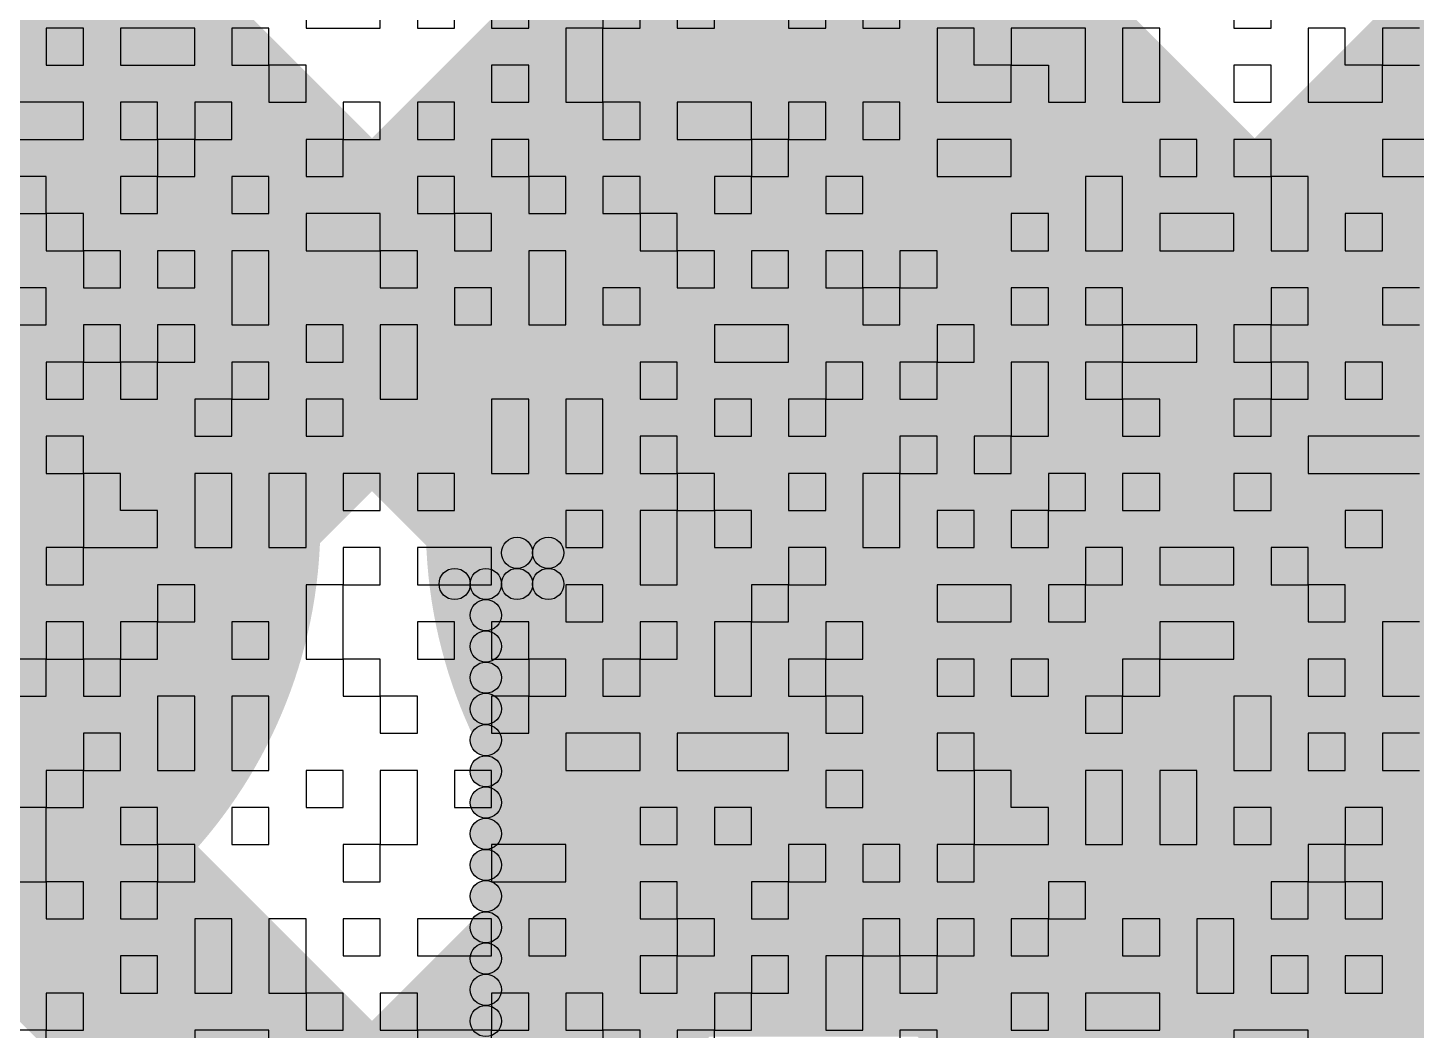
# Model space of a CAD drawing. Header units: millimetres. Extents: x 3.07 to 5.81, y 1.29 to 3.84.
# Drawn here: x 4.30232 to 4.34681, y 1.6317 to 1.66382 of the extents above; entities that cross this region are included whole.
import ezdxf

# ---------------------------------------------------------------- set-up
doc = ezdxf.new("R2010")
doc.units = ezdxf.units.MM
doc.header["$MEASUREMENT"] = 0
for name, color, linetype in [('BottomLayer', 5, 'Continuous'), ('BottomOverlay', 54, 'Continuous'), ('BottomSolder', 6, 'Continuous'), ('TopLayer', 1, 'Continuous'), ('TopOverlay', 2, 'Continuous'), ('TopSolder', 216, 'Continuous'), ('ViaHoleLayer', 16, 'Continuous')]:
    doc.layers.add(name, color=color, linetype=linetype)

msp = doc.modelspace()

# ---------------------------------------------------------------- hatches: boundary and pattern name
at = {"layer": 'BottomLayer'}
for points in [[(4.216119, 1.495172), (4.210463, 1.500828), (4.462172, 1.752537), (4.467828, 1.746881)], [(4.159551, 1.495172), (4.153894, 1.500828), (4.386894, 1.733828), (4.392551, 1.728172)], [(4.187835, 1.495172), (4.182178, 1.500828), (4.415178, 1.733828), (4.420835, 1.728172)], [(4.20587, 1.728172), (4.211527, 1.733828), (4.444527, 1.500828), (4.43887, 1.495172)], [(4.234154, 1.728172), (4.239811, 1.733828), (4.467828, 1.505811), (4.462172, 1.500154)], [(4.262439, 1.728172), (4.268095, 1.733828), (4.467828, 1.534095), (4.462172, 1.528439)]]:
    msp.add_hatch(color=5, dxfattribs=at).paths.add_polyline_path(points)
h = msp.add_hatch(color=5, dxfattribs=at)
edge = h.paths.add_edge_path()
edge.add_arc((4.295889, 1.648), 0.011811, 0, 360)
h = msp.add_hatch(color=5, dxfattribs=at)
edge = h.paths.add_edge_path()
edge.add_arc((4.330889, 1.647889), 0.011811, 0, 360)
at = {"layer": 'BottomOverlay'}
h = msp.add_hatch(color=54, dxfattribs=at)
edge = h.paths.add_edge_path()
edge.add_arc((4.318, 1.647), 0.0005, 0, 360)
for points in [[(4.318, 1.6465), (4.318, 1.6475), (4.319, 1.6475), (4.319, 1.6465)], [(4.316, 1.6455), (4.316, 1.6465), (4.317, 1.6465), (4.317, 1.6455)], [(4.318, 1.6455), (4.318, 1.6465), (4.319, 1.6465), (4.319, 1.6455)], [(4.317, 1.6445), (4.317, 1.6455), (4.357, 1.6455), (4.357, 1.6445)], [(4.317, 1.6435), (4.317, 1.6445), (4.357, 1.6445), (4.357, 1.6435)], [(4.317, 1.6425), (4.317, 1.6435), (4.357, 1.6435), (4.357, 1.6425)], [(4.317, 1.6415), (4.317, 1.6425), (4.357, 1.6425), (4.357, 1.6415)], [(4.317, 1.6405), (4.317, 1.6415), (4.357, 1.6415), (4.357, 1.6405)], [(4.317, 1.6395), (4.317, 1.6405), (4.357, 1.6405), (4.357, 1.6395)], [(4.317, 1.6385), (4.317, 1.6395), (4.357, 1.6395), (4.357, 1.6385)], [(4.317, 1.6375), (4.317, 1.6385), (4.357, 1.6385), (4.357, 1.6375)], [(4.317, 1.6365), (4.317, 1.6375), (4.357, 1.6375), (4.357, 1.6365)], [(4.317, 1.6355), (4.317, 1.6365), (4.357, 1.6365), (4.357, 1.6355)], [(4.317, 1.6345), (4.317, 1.6355), (4.357, 1.6355), (4.357, 1.6345)], [(4.317, 1.6335), (4.317, 1.6345), (4.357, 1.6345), (4.357, 1.6335)], [(4.317, 1.6325), (4.317, 1.6335), (4.357, 1.6335), (4.357, 1.6325)], [(4.317, 1.6315), (4.317, 1.6325), (4.357, 1.6325), (4.357, 1.6315)]]:
    msp.add_hatch(color=54, dxfattribs=at).paths.add_polyline_path(points)
h = msp.add_hatch(color=54, dxfattribs=at)
edge = h.paths.add_edge_path()
edge.add_arc((4.319, 1.647), 0.0005, 0, 360)
h = msp.add_hatch(color=54, dxfattribs=at)
edge = h.paths.add_edge_path()
edge.add_arc((4.316, 1.646), 0.0005, 0, 360)
h = msp.add_hatch(color=54, dxfattribs=at)
edge = h.paths.add_edge_path()
edge.add_arc((4.317, 1.646), 0.0005, 0, 360)
h = msp.add_hatch(color=54, dxfattribs=at)
edge = h.paths.add_edge_path()
edge.add_arc((4.318, 1.646), 0.0005, 0, 360)
h = msp.add_hatch(color=54, dxfattribs=at)
edge = h.paths.add_edge_path()
edge.add_arc((4.319, 1.646), 0.0005, 0, 360)
h = msp.add_hatch(color=54, dxfattribs=at)
edge = h.paths.add_edge_path()
edge.add_arc((4.317, 1.645), 0.0005, 0, 360)
h = msp.add_hatch(color=54, dxfattribs=at)
edge = h.paths.add_edge_path()
edge.add_arc((4.317, 1.644), 0.0005, 0, 360)
h = msp.add_hatch(color=54, dxfattribs=at)
edge = h.paths.add_edge_path()
edge.add_arc((4.317, 1.643), 0.0005, 0, 360)
h = msp.add_hatch(color=54, dxfattribs=at)
edge = h.paths.add_edge_path()
edge.add_arc((4.317, 1.642), 0.0005, 0, 360)
h = msp.add_hatch(color=54, dxfattribs=at)
edge = h.paths.add_edge_path()
edge.add_arc((4.317, 1.641), 0.0005, 0, 360)
h = msp.add_hatch(color=54, dxfattribs=at)
edge = h.paths.add_edge_path()
edge.add_arc((4.317, 1.64), 0.0005, 0, 360)
h = msp.add_hatch(color=54, dxfattribs=at)
edge = h.paths.add_edge_path()
edge.add_arc((4.317, 1.639), 0.0005, 0, 360)
h = msp.add_hatch(color=54, dxfattribs=at)
edge = h.paths.add_edge_path()
edge.add_arc((4.317, 1.638), 0.0005, 0, 360)
h = msp.add_hatch(color=54, dxfattribs=at)
edge = h.paths.add_edge_path()
edge.add_arc((4.317, 1.637), 0.0005, 0, 360)
h = msp.add_hatch(color=54, dxfattribs=at)
edge = h.paths.add_edge_path()
edge.add_arc((4.317, 1.636), 0.0005, 0, 360)
h = msp.add_hatch(color=54, dxfattribs=at)
edge = h.paths.add_edge_path()
edge.add_arc((4.317, 1.635), 0.0005, 0, 360)
h = msp.add_hatch(color=54, dxfattribs=at)
edge = h.paths.add_edge_path()
edge.add_arc((4.317, 1.634), 0.0005, 0, 360)
h = msp.add_hatch(color=54, dxfattribs=at)
edge = h.paths.add_edge_path()
edge.add_arc((4.317, 1.633), 0.0005, 0, 360)
h = msp.add_hatch(color=54, dxfattribs=at)
edge = h.paths.add_edge_path()
edge.add_arc((4.317, 1.632), 0.0005, 0, 360)
at = {"layer": 'BottomSolder'}
h = msp.add_hatch(color=6, dxfattribs=at)
edge = h.paths.add_edge_path()
edge.add_arc((4.295889, 1.648), 0.015811, 0, 360)
h = msp.add_hatch(color=6, dxfattribs=at)
edge = h.paths.add_edge_path()
edge.add_arc((4.330889, 1.647889), 0.015811, 0, 360)
at = {"layer": 'TopLayer'}
for points in [[(4.241828, 1.549165), (4.236172, 1.554822), (4.487178, 1.805828), (4.492835, 1.800172)], [(4.241828, 1.577449), (4.236172, 1.583106), (4.458894, 1.805828), (4.464551, 1.800172)], [(4.241828, 1.520881), (4.236172, 1.526537), (4.515463, 1.805828), (4.521119, 1.800172)], [(4.236172, 1.754439), (4.241828, 1.760095), (4.626095, 1.375828), (4.620439, 1.370172)], [(4.236172, 1.726154), (4.241828, 1.731811), (4.597811, 1.375828), (4.592154, 1.370172)], [(4.236172, 1.69787), (4.241828, 1.703527), (4.569527, 1.375828), (4.56387, 1.370172)]]:
    msp.add_hatch(color=1, dxfattribs=at).paths.add_polyline_path(points)
h = msp.add_hatch(color=1, dxfattribs=at)
edge = h.paths.add_edge_path()
edge.add_arc((4.295889, 1.648), 0.011811, 0, 360)
h = msp.add_hatch(color=1, dxfattribs=at)
edge = h.paths.add_edge_path()
edge.add_arc((4.330889, 1.647889), 0.011811, 0, 360)
at = {"layer": 'TopSolder'}
h = msp.add_hatch(color=216, dxfattribs=at)
edge = h.paths.add_edge_path()
edge.add_arc((4.295889, 1.648), 0.015811, 0, 360)
h = msp.add_hatch(color=216, dxfattribs=at)
edge = h.paths.add_edge_path()
edge.add_arc((4.330889, 1.647889), 0.015811, 0, 360)
at = {"layer": 'ViaHoleLayer'}
h = msp.add_hatch(color=16, dxfattribs=at)
edge = h.paths.add_edge_path()
edge.add_arc((4.295889, 1.648), 0.007874, 0, 360)
h = msp.add_hatch(color=16, dxfattribs=at)
edge = h.paths.add_edge_path()
edge.add_arc((4.330889, 1.647889), 0.007874, 0, 360)

# ---------------------------------------------------------------- linework, layer by layer
at = {"layer": 'BottomOverlay'}
for centre in [(4.318, 1.647), (4.319, 1.647), (4.316, 1.646), (4.317, 1.646), (4.318, 1.646), (4.319, 1.646), (4.317, 1.645), (4.317, 1.644), (4.317, 1.643), (4.317, 1.642), (4.317, 1.641), (4.317, 1.64), (4.317, 1.639), (4.317, 1.638), (4.317, 1.637), (4.317, 1.636), (4.317, 1.635), (4.317, 1.634), (4.317, 1.633), (4.317, 1.632)]:
    msp.add_circle(centre, 0.0005, dxfattribs=at)
at = {"layer": 'TopOverlay'}
for p, q in [((4.311239, 1.665004), (4.311239, 1.663814)), ((4.313618, 1.663814), (4.313618, 1.665004)), ((4.314807, 1.665004), (4.314807, 1.663814)), ((4.315996, 1.663814), (4.315996, 1.665004)), ((4.317186, 1.665004), (4.317186, 1.663814)), ((4.318375, 1.663814), (4.318375, 1.665004)), ((4.320753, 1.665004), (4.320753, 1.663814)), ((4.321943, 1.663814), (4.321943, 1.665004)), ((4.323132, 1.665004), (4.323132, 1.663814)), ((4.324321, 1.663814), (4.324321, 1.665004)), ((4.3267, 1.665004), (4.3267, 1.663814)), ((4.327889, 1.663814), (4.327889, 1.665004)), ((4.329078, 1.665004), (4.329078, 1.663814)), ((4.330267, 1.663814), (4.330267, 1.665004)), ((4.340971, 1.665004), (4.340971, 1.663814)), ((4.34216, 1.663814), (4.34216, 1.665004)), ((4.304104, 1.663814), (4.302914, 1.663814)), ((4.302914, 1.663814), (4.302914, 1.662625)), ((4.304104, 1.662625), (4.304104, 1.663814)), ((4.307671, 1.663814), (4.305293, 1.663814)), ((4.305293, 1.663814), (4.305293, 1.662625)), ((4.307671, 1.662625), (4.307671, 1.663814)), ((4.31005, 1.663814), (4.308861, 1.663814)), ((4.308861, 1.663814), (4.308861, 1.662625)), ((4.31005, 1.662625), (4.31005, 1.663814)), ((4.311239, 1.663814), (4.313618, 1.663814)), ((4.314807, 1.663814), (4.315996, 1.663814)), ((4.317186, 1.663814), (4.318375, 1.663814)), ((4.320753, 1.663814), (4.319564, 1.663814)), ((4.319564, 1.663814), (4.319564, 1.662625)), ((4.320753, 1.663814), (4.321943, 1.663814)), ((4.320753, 1.662625), (4.320753, 1.663814)), ((4.323132, 1.663814), (4.324321, 1.663814)), ((4.3267, 1.663814), (4.327889, 1.663814)), ((4.329078, 1.663814), (4.330267, 1.663814)), ((4.332646, 1.663814), (4.331457, 1.663814)), ((4.331457, 1.663814), (4.331457, 1.662625)), ((4.332646, 1.662625), (4.332646, 1.663814)), ((4.336214, 1.663814), (4.333835, 1.663814)), ((4.333835, 1.663814), (4.333835, 1.662625)), ((4.336214, 1.662625), (4.336214, 1.663814)), ((4.338592, 1.663814), (4.337403, 1.663814)), ((4.337403, 1.663814), (4.337403, 1.662625)), ((4.338592, 1.662625), (4.338592, 1.663814)), ((4.340971, 1.663814), (4.34216, 1.663814)), ((4.344538, 1.663814), (4.343349, 1.663814)), ((4.343349, 1.663814), (4.343349, 1.662625)), ((4.344538, 1.662625), (4.344538, 1.663814)), ((4.346917, 1.663814), (4.345728, 1.663814)), ((4.345728, 1.663814), (4.345728, 1.662625)), ((4.302914, 1.662625), (4.304104, 1.662625)), ((4.305293, 1.662625), (4.307671, 1.662625)), ((4.308861, 1.662625), (4.31005, 1.662625)), ((4.31005, 1.662625), (4.31005, 1.661436)), ((4.311239, 1.662625), (4.31005, 1.662625)), ((4.311239, 1.661436), (4.311239, 1.662625)), ((4.318375, 1.662625), (4.317186, 1.662625)), ((4.317186, 1.662625), (4.317186, 1.661436)), ((4.318375, 1.661436), (4.318375, 1.662625)), ((4.319564, 1.662625), (4.319564, 1.661436)), ((4.320753, 1.661436), (4.320753, 1.662625)), ((4.331457, 1.662625), (4.331457, 1.661436)), ((4.333835, 1.662625), (4.332646, 1.662625)), ((4.333835, 1.662625), (4.335024, 1.662625)), ((4.333835, 1.661436), (4.333835, 1.662625)), ((4.335024, 1.662625), (4.335024, 1.661436)), ((4.336214, 1.661436), (4.336214, 1.662625)), ((4.337403, 1.662625), (4.337403, 1.661436)), ((4.338592, 1.661436), (4.338592, 1.662625)), ((4.34216, 1.662625), (4.340971, 1.662625)), ((4.340971, 1.662625), (4.340971, 1.661436)), ((4.34216, 1.661436), (4.34216, 1.662625)), ((4.343349, 1.662625), (4.343349, 1.661436)), ((4.345728, 1.662625), (4.344538, 1.662625)), ((4.345728, 1.662625), (4.346917, 1.662625)), ((4.345728, 1.661436), (4.345728, 1.662625)), ((4.304104, 1.661436), (4.301725, 1.661436)), ((4.304104, 1.660247), (4.304104, 1.661436)), ((4.306482, 1.661436), (4.305293, 1.661436)), ((4.305293, 1.661436), (4.305293, 1.660247)), ((4.306482, 1.660247), (4.306482, 1.661436)), ((4.308861, 1.661436), (4.307671, 1.661436)), ((4.307671, 1.661436), (4.307671, 1.660247)), ((4.308861, 1.660247), (4.308861, 1.661436)), ((4.31005, 1.661436), (4.311239, 1.661436)), ((4.313618, 1.661436), (4.312429, 1.661436)), ((4.312429, 1.661436), (4.312429, 1.660247)), ((4.313618, 1.660247), (4.313618, 1.661436)), ((4.315996, 1.661436), (4.314807, 1.661436)), ((4.314807, 1.661436), (4.314807, 1.660247)), ((4.315996, 1.660247), (4.315996, 1.661436)), ((4.317186, 1.661436), (4.318375, 1.661436)), ((4.319564, 1.661436), (4.320753, 1.661436)), ((4.320753, 1.661436), (4.320753, 1.660247)), ((4.321943, 1.661436), (4.320753, 1.661436)), ((4.321943, 1.660247), (4.321943, 1.661436)), ((4.32551, 1.661436), (4.323132, 1.661436)), ((4.323132, 1.661436), (4.323132, 1.660247)), ((4.32551, 1.660247), (4.32551, 1.661436)), ((4.327889, 1.661436), (4.3267, 1.661436)), ((4.3267, 1.661436), (4.3267, 1.660247)), ((4.327889, 1.660247), (4.327889, 1.661436)), ((4.330267, 1.661436), (4.329078, 1.661436)), ((4.329078, 1.661436), (4.329078, 1.660247)), ((4.330267, 1.660247), (4.330267, 1.661436)), ((4.331457, 1.661436), (4.333835, 1.661436)), ((4.335024, 1.661436), (4.336214, 1.661436)), ((4.337403, 1.661436), (4.338592, 1.661436)), ((4.340971, 1.661436), (4.34216, 1.661436)), ((4.343349, 1.661436), (4.345728, 1.661436)), ((4.301725, 1.660247), (4.304104, 1.660247)), ((4.305293, 1.660247), (4.306482, 1.660247)), ((4.306482, 1.660247), (4.306482, 1.659057)), ((4.307671, 1.660247), (4.306482, 1.660247)), ((4.307671, 1.660247), (4.308861, 1.660247)), ((4.307671, 1.659057), (4.307671, 1.660247)), ((4.312429, 1.660247), (4.311239, 1.660247)), ((4.311239, 1.660247), (4.311239, 1.659057)), ((4.312429, 1.660247), (4.313618, 1.660247)), ((4.312429, 1.659057), (4.312429, 1.660247)), ((4.314807, 1.660247), (4.315996, 1.660247)), ((4.318375, 1.660247), (4.317186, 1.660247)), ((4.317186, 1.660247), (4.317186, 1.659057)), ((4.318375, 1.659057), (4.318375, 1.660247)), ((4.320753, 1.660247), (4.321943, 1.660247)), ((4.323132, 1.660247), (4.32551, 1.660247)), ((4.32551, 1.660247), (4.32551, 1.659057)), ((4.3267, 1.660247), (4.32551, 1.660247)), ((4.3267, 1.660247), (4.327889, 1.660247)), ((4.3267, 1.659057), (4.3267, 1.660247)), ((4.329078, 1.660247), (4.330267, 1.660247)), ((4.333835, 1.660247), (4.331457, 1.660247)), ((4.331457, 1.660247), (4.331457, 1.659057)), ((4.333835, 1.659057), (4.333835, 1.660247)), ((4.339781, 1.660247), (4.338592, 1.660247)), ((4.338592, 1.660247), (4.338592, 1.659057)), ((4.339781, 1.659057), (4.339781, 1.660247)), ((4.34216, 1.660247), (4.340971, 1.660247)), ((4.340971, 1.660247), (4.340971, 1.659057)), ((4.34216, 1.659057), (4.34216, 1.660247)), ((4.348106, 1.660247), (4.345728, 1.660247)), ((4.345728, 1.660247), (4.345728, 1.659057)), ((4.302914, 1.659057), (4.301725, 1.659057)), ((4.302914, 1.657868), (4.302914, 1.659057)), ((4.306482, 1.659057), (4.305293, 1.659057)), ((4.305293, 1.659057), (4.305293, 1.657868)), ((4.306482, 1.659057), (4.307671, 1.659057)), ((4.306482, 1.657868), (4.306482, 1.659057)), ((4.31005, 1.659057), (4.308861, 1.659057)), ((4.308861, 1.659057), (4.308861, 1.657868)), ((4.31005, 1.657868), (4.31005, 1.659057)), ((4.311239, 1.659057), (4.312429, 1.659057)), ((4.315996, 1.659057), (4.314807, 1.659057)), ((4.314807, 1.659057), (4.314807, 1.657868)), ((4.315996, 1.657868), (4.315996, 1.659057)), ((4.317186, 1.659057), (4.318375, 1.659057)), ((4.318375, 1.659057), (4.318375, 1.657868)), ((4.319564, 1.659057), (4.318375, 1.659057)), ((4.319564, 1.657868), (4.319564, 1.659057)), ((4.321943, 1.659057), (4.320753, 1.659057)), ((4.320753, 1.659057), (4.320753, 1.657868)), ((4.321943, 1.657868), (4.321943, 1.659057)), ((4.32551, 1.659057), (4.324321, 1.659057)), ((4.324321, 1.659057), (4.324321, 1.657868)), ((4.32551, 1.659057), (4.3267, 1.659057)), ((4.32551, 1.657868), (4.32551, 1.659057)), ((4.329078, 1.659057), (4.327889, 1.659057)), ((4.327889, 1.659057), (4.327889, 1.657868)), ((4.329078, 1.657868), (4.329078, 1.659057)), ((4.331457, 1.659057), (4.333835, 1.659057)), ((4.337403, 1.659057), (4.336214, 1.659057)), ((4.336214, 1.659057), (4.336214, 1.657868)), ((4.337403, 1.657868), (4.337403, 1.659057)), ((4.338592, 1.659057), (4.339781, 1.659057)), ((4.340971, 1.659057), (4.34216, 1.659057)), ((4.34216, 1.659057), (4.34216, 1.657868)), ((4.343349, 1.659057), (4.34216, 1.659057)), ((4.343349, 1.657868), (4.343349, 1.659057)), ((4.345728, 1.659057), (4.348106, 1.659057)), ((4.301725, 1.657868), (4.302914, 1.657868)), ((4.302914, 1.657868), (4.302914, 1.656679)), ((4.304104, 1.657868), (4.302914, 1.657868)), ((4.304104, 1.656679), (4.304104, 1.657868)), ((4.305293, 1.657868), (4.306482, 1.657868)), ((4.308861, 1.657868), (4.31005, 1.657868)), ((4.313618, 1.657868), (4.311239, 1.657868)), ((4.311239, 1.657868), (4.311239, 1.656679)), ((4.313618, 1.656679), (4.313618, 1.657868)), ((4.314807, 1.657868), (4.315996, 1.657868)), ((4.315996, 1.657868), (4.315996, 1.656679)), ((4.317186, 1.657868), (4.315996, 1.657868)), ((4.317186, 1.656679), (4.317186, 1.657868)), ((4.318375, 1.657868), (4.319564, 1.657868)), ((4.320753, 1.657868), (4.321943, 1.657868)), ((4.321943, 1.657868), (4.321943, 1.656679)), ((4.323132, 1.657868), (4.321943, 1.657868)), ((4.323132, 1.656679), (4.323132, 1.657868)), ((4.324321, 1.657868), (4.32551, 1.657868)), ((4.327889, 1.657868), (4.329078, 1.657868)), ((4.335024, 1.657868), (4.333835, 1.657868)), ((4.333835, 1.657868), (4.333835, 1.656679)), ((4.335024, 1.656679), (4.335024, 1.657868)), ((4.336214, 1.657868), (4.336214, 1.656679)), ((4.337403, 1.656679), (4.337403, 1.657868)), ((4.340971, 1.657868), (4.338592, 1.657868)), ((4.338592, 1.657868), (4.338592, 1.656679)), ((4.340971, 1.656679), (4.340971, 1.657868)), ((4.34216, 1.657868), (4.34216, 1.656679)), ((4.343349, 1.656679), (4.343349, 1.657868)), ((4.345728, 1.657868), (4.344538, 1.657868)), ((4.344538, 1.657868), (4.344538, 1.656679)), ((4.345728, 1.656679), (4.345728, 1.657868)), ((4.302914, 1.656679), (4.304104, 1.656679)), ((4.304104, 1.656679), (4.304104, 1.65549)), ((4.305293, 1.656679), (4.304104, 1.656679)), ((4.305293, 1.65549), (4.305293, 1.656679)), ((4.307671, 1.656679), (4.306482, 1.656679)), ((4.306482, 1.656679), (4.306482, 1.65549)), ((4.307671, 1.65549), (4.307671, 1.656679)), ((4.31005, 1.656679), (4.308861, 1.656679)), ((4.308861, 1.656679), (4.308861, 1.65549)), ((4.31005, 1.65549), (4.31005, 1.656679)), ((4.311239, 1.656679), (4.313618, 1.656679)), ((4.313618, 1.656679), (4.313618, 1.65549)), ((4.314807, 1.656679), (4.313618, 1.656679)), ((4.314807, 1.65549), (4.314807, 1.656679)), ((4.315996, 1.656679), (4.317186, 1.656679)), ((4.319564, 1.656679), (4.318375, 1.656679)), ((4.318375, 1.656679), (4.318375, 1.65549)), ((4.319564, 1.65549), (4.319564, 1.656679)), ((4.321943, 1.656679), (4.323132, 1.656679)), ((4.323132, 1.656679), (4.323132, 1.65549)), ((4.324321, 1.656679), (4.323132, 1.656679)), ((4.324321, 1.65549), (4.324321, 1.656679)), ((4.3267, 1.656679), (4.32551, 1.656679)), ((4.32551, 1.656679), (4.32551, 1.65549)), ((4.3267, 1.65549), (4.3267, 1.656679)), ((4.329078, 1.656679), (4.327889, 1.656679)), ((4.327889, 1.656679), (4.327889, 1.65549)), ((4.329078, 1.65549), (4.329078, 1.656679)), ((4.331457, 1.656679), (4.330267, 1.656679)), ((4.330267, 1.656679), (4.330267, 1.65549)), ((4.331457, 1.65549), (4.331457, 1.656679)), ((4.333835, 1.656679), (4.335024, 1.656679)), ((4.336214, 1.656679), (4.337403, 1.656679)), ((4.338592, 1.656679), (4.340971, 1.656679)), ((4.34216, 1.656679), (4.343349, 1.656679)), ((4.344538, 1.656679), (4.345728, 1.656679)), ((4.302914, 1.65549), (4.301725, 1.65549)), ((4.302914, 1.6543), (4.302914, 1.65549)), ((4.304104, 1.65549), (4.305293, 1.65549)), ((4.306482, 1.65549), (4.307671, 1.65549)), ((4.308861, 1.65549), (4.308861, 1.6543)), ((4.31005, 1.6543), (4.31005, 1.65549)), ((4.313618, 1.65549), (4.314807, 1.65549)), ((4.317186, 1.65549), (4.315996, 1.65549)), ((4.315996, 1.65549), (4.315996, 1.6543)), ((4.317186, 1.6543), (4.317186, 1.65549)), ((4.318375, 1.65549), (4.318375, 1.6543)), ((4.319564, 1.6543), (4.319564, 1.65549)), ((4.321943, 1.65549), (4.320753, 1.65549)), ((4.320753, 1.65549), (4.320753, 1.6543)), ((4.321943, 1.6543), (4.321943, 1.65549)), ((4.323132, 1.65549), (4.324321, 1.65549)), ((4.32551, 1.65549), (4.3267, 1.65549)), ((4.327889, 1.65549), (4.329078, 1.65549)), ((4.329078, 1.65549), (4.329078, 1.6543)), ((4.330267, 1.65549), (4.329078, 1.65549)), ((4.330267, 1.65549), (4.331457, 1.65549)), ((4.330267, 1.6543), (4.330267, 1.65549)), ((4.335024, 1.65549), (4.333835, 1.65549)), ((4.333835, 1.65549), (4.333835, 1.6543)), ((4.335024, 1.6543), (4.335024, 1.65549)), ((4.337403, 1.65549), (4.336214, 1.65549)), ((4.336214, 1.65549), (4.336214, 1.6543)), ((4.337403, 1.6543), (4.337403, 1.65549)), ((4.343349, 1.65549), (4.34216, 1.65549)), ((4.34216, 1.65549), (4.34216, 1.6543)), ((4.343349, 1.6543), (4.343349, 1.65549)), ((4.346917, 1.65549), (4.345728, 1.65549)), ((4.345728, 1.65549), (4.345728, 1.6543)), ((4.301725, 1.6543), (4.302914, 1.6543)), ((4.305293, 1.6543), (4.304104, 1.6543)), ((4.304104, 1.6543), (4.304104, 1.653111)), ((4.305293, 1.653111), (4.305293, 1.6543)), ((4.307671, 1.6543), (4.306482, 1.6543)), ((4.306482, 1.6543), (4.306482, 1.653111)), ((4.307671, 1.653111), (4.307671, 1.6543)), ((4.308861, 1.6543), (4.31005, 1.6543)), ((4.312429, 1.6543), (4.311239, 1.6543)), ((4.311239, 1.6543), (4.311239, 1.653111)), ((4.312429, 1.653111), (4.312429, 1.6543)), ((4.314807, 1.6543), (4.313618, 1.6543)), ((4.313618, 1.6543), (4.313618, 1.653111)), ((4.314807, 1.653111), (4.314807, 1.6543)), ((4.315996, 1.6543), (4.317186, 1.6543)), ((4.318375, 1.6543), (4.319564, 1.6543)), ((4.320753, 1.6543), (4.321943, 1.6543)), ((4.3267, 1.6543), (4.324321, 1.6543)), ((4.324321, 1.6543), (4.324321, 1.653111)), ((4.3267, 1.653111), (4.3267, 1.6543)), ((4.329078, 1.6543), (4.330267, 1.6543)), ((4.332646, 1.6543), (4.331457, 1.6543)), ((4.331457, 1.6543), (4.331457, 1.653111)), ((4.332646, 1.653111), (4.332646, 1.6543)), ((4.333835, 1.6543), (4.335024, 1.6543)), ((4.336214, 1.6543), (4.337403, 1.6543)), ((4.337403, 1.6543), (4.337403, 1.653111)), ((4.339781, 1.6543), (4.337403, 1.6543)), ((4.339781, 1.653111), (4.339781, 1.6543)), ((4.34216, 1.6543), (4.340971, 1.6543)), ((4.340971, 1.6543), (4.340971, 1.653111)), ((4.34216, 1.6543), (4.343349, 1.6543)), ((4.34216, 1.653111), (4.34216, 1.6543)), ((4.345728, 1.6543), (4.346917, 1.6543)), ((4.304104, 1.653111), (4.302914, 1.653111)), ((4.302914, 1.653111), (4.302914, 1.651922)), ((4.304104, 1.653111), (4.305293, 1.653111)), ((4.304104, 1.651922), (4.304104, 1.653111)), ((4.305293, 1.653111), (4.305293, 1.651922)), ((4.306482, 1.653111), (4.305293, 1.653111)), ((4.306482, 1.653111), (4.307671, 1.653111)), ((4.306482, 1.651922), (4.306482, 1.653111)), ((4.31005, 1.653111), (4.308861, 1.653111)), ((4.308861, 1.653111), (4.308861, 1.651922)), ((4.31005, 1.651922), (4.31005, 1.653111)), ((4.311239, 1.653111), (4.312429, 1.653111)), ((4.313618, 1.653111), (4.313618, 1.651922)), ((4.314807, 1.651922), (4.314807, 1.653111)), ((4.323132, 1.653111), (4.321943, 1.653111)), ((4.321943, 1.653111), (4.321943, 1.651922)), ((4.323132, 1.651922), (4.323132, 1.653111)), ((4.324321, 1.653111), (4.3267, 1.653111)), ((4.329078, 1.653111), (4.327889, 1.653111)), ((4.327889, 1.653111), (4.327889, 1.651922)), ((4.329078, 1.651922), (4.329078, 1.653111)), ((4.331457, 1.653111), (4.330267, 1.653111)), ((4.330267, 1.653111), (4.330267, 1.651922)), ((4.331457, 1.653111), (4.332646, 1.653111)), ((4.331457, 1.651922), (4.331457, 1.653111)), ((4.335024, 1.653111), (4.333835, 1.653111)), ((4.333835, 1.653111), (4.333835, 1.651922)), ((4.335024, 1.651922), (4.335024, 1.653111)), ((4.337403, 1.653111), (4.336214, 1.653111)), ((4.336214, 1.653111), (4.336214, 1.651922)), ((4.337403, 1.653111), (4.339781, 1.653111)), ((4.337403, 1.651922), (4.337403, 1.653111)), ((4.340971, 1.653111), (4.34216, 1.653111)), ((4.34216, 1.653111), (4.34216, 1.651922)), ((4.343349, 1.653111), (4.34216, 1.653111)), ((4.343349, 1.651922), (4.343349, 1.653111)), ((4.345728, 1.653111), (4.344538, 1.653111)), ((4.344538, 1.653111), (4.344538, 1.651922)), ((4.345728, 1.651922), (4.345728, 1.653111)), ((4.302914, 1.651922), (4.304104, 1.651922)), ((4.305293, 1.651922), (4.306482, 1.651922)), ((4.308861, 1.651922), (4.307671, 1.651922)), ((4.307671, 1.651922), (4.307671, 1.650733)), ((4.308861, 1.651922), (4.31005, 1.651922)), ((4.308861, 1.650733), (4.308861, 1.651922)), ((4.312429, 1.651922), (4.311239, 1.651922)), ((4.311239, 1.651922), (4.311239, 1.650733)), ((4.312429, 1.650733), (4.312429, 1.651922)), ((4.313618, 1.651922), (4.314807, 1.651922)), ((4.318375, 1.651922), (4.317186, 1.651922)), ((4.317186, 1.651922), (4.317186, 1.650733)), ((4.318375, 1.650733), (4.318375, 1.651922)), ((4.320753, 1.651922), (4.319564, 1.651922)), ((4.319564, 1.651922), (4.319564, 1.650733)), ((4.320753, 1.650733), (4.320753, 1.651922)), ((4.321943, 1.651922), (4.323132, 1.651922)), ((4.32551, 1.651922), (4.324321, 1.651922)), ((4.324321, 1.651922), (4.324321, 1.650733)), ((4.32551, 1.650733), (4.32551, 1.651922)), ((4.327889, 1.651922), (4.3267, 1.651922)), ((4.3267, 1.651922), (4.3267, 1.650733)), ((4.327889, 1.651922), (4.329078, 1.651922)), ((4.327889, 1.650733), (4.327889, 1.651922)), ((4.330267, 1.651922), (4.331457, 1.651922)), ((4.333835, 1.651922), (4.333835, 1.650733)), ((4.335024, 1.650733), (4.335024, 1.651922)), ((4.336214, 1.651922), (4.337403, 1.651922)), ((4.337403, 1.651922), (4.337403, 1.650733)), ((4.338592, 1.651922), (4.337403, 1.651922)), ((4.338592, 1.650733), (4.338592, 1.651922)), ((4.34216, 1.651922), (4.340971, 1.651922)), ((4.340971, 1.651922), (4.340971, 1.650733)), ((4.34216, 1.651922), (4.343349, 1.651922)), ((4.34216, 1.650733), (4.34216, 1.651922)), ((4.344538, 1.651922), (4.345728, 1.651922)), ((4.304104, 1.650733), (4.302914, 1.650733)), ((4.302914, 1.650733), (4.302914, 1.649543)), ((4.304104, 1.649543), (4.304104, 1.650733)), ((4.307671, 1.650733), (4.308861, 1.650733)), ((4.311239, 1.650733), (4.312429, 1.650733)), ((4.317186, 1.650733), (4.317186, 1.649543)), ((4.318375, 1.649543), (4.318375, 1.650733)), ((4.319564, 1.650733), (4.319564, 1.649543)), ((4.320753, 1.649543), (4.320753, 1.650733)), ((4.323132, 1.650733), (4.321943, 1.650733)), ((4.321943, 1.650733), (4.321943, 1.649543)), ((4.323132, 1.649543), (4.323132, 1.650733)), ((4.324321, 1.650733), (4.32551, 1.650733)), ((4.3267, 1.650733), (4.327889, 1.650733)), ((4.331457, 1.650733), (4.330267, 1.650733)), ((4.330267, 1.650733), (4.330267, 1.649543)), ((4.331457, 1.649543), (4.331457, 1.650733)), ((4.333835, 1.650733), (4.332646, 1.650733)), ((4.332646, 1.650733), (4.332646, 1.649543)), ((4.333835, 1.650733), (4.335024, 1.650733)), ((4.333835, 1.649543), (4.333835, 1.650733)), ((4.337403, 1.650733), (4.338592, 1.650733)), ((4.340971, 1.650733), (4.34216, 1.650733)), ((4.346917, 1.650733), (4.343349, 1.650733)), ((4.343349, 1.650733), (4.343349, 1.649543)), ((4.302914, 1.649543), (4.304104, 1.649543)), ((4.304104, 1.649543), (4.304104, 1.648354)), ((4.305293, 1.649543), (4.304104, 1.649543)), ((4.305293, 1.648354), (4.305293, 1.649543)), ((4.308861, 1.649543), (4.307671, 1.649543)), ((4.307671, 1.649543), (4.307671, 1.648354)), ((4.308861, 1.648354), (4.308861, 1.649543)), ((4.311239, 1.649543), (4.31005, 1.649543)), ((4.31005, 1.649543), (4.31005, 1.648354)), ((4.311239, 1.648354), (4.311239, 1.649543)), ((4.313618, 1.649543), (4.312429, 1.649543)), ((4.312429, 1.649543), (4.312429, 1.648354)), ((4.313618, 1.648354), (4.313618, 1.649543)), ((4.315996, 1.649543), (4.314807, 1.649543)), ((4.314807, 1.649543), (4.314807, 1.648354)), ((4.315996, 1.648354), (4.315996, 1.649543)), ((4.317186, 1.649543), (4.318375, 1.649543)), ((4.319564, 1.649543), (4.320753, 1.649543)), ((4.321943, 1.649543), (4.323132, 1.649543)), ((4.323132, 1.649543), (4.323132, 1.648354)), ((4.324321, 1.649543), (4.323132, 1.649543)), ((4.324321, 1.648354), (4.324321, 1.649543)), ((4.327889, 1.649543), (4.3267, 1.649543)), ((4.3267, 1.649543), (4.3267, 1.648354)), ((4.327889, 1.648354), (4.327889, 1.649543)), ((4.330267, 1.649543), (4.329078, 1.649543)), ((4.329078, 1.649543), (4.329078, 1.648354)), ((4.330267, 1.649543), (4.331457, 1.649543)), ((4.330267, 1.648354), (4.330267, 1.649543)), ((4.332646, 1.649543), (4.333835, 1.649543)), ((4.336214, 1.649543), (4.335024, 1.649543)), ((4.335024, 1.649543), (4.335024, 1.648354)), ((4.336214, 1.648354), (4.336214, 1.649543)), ((4.338592, 1.649543), (4.337403, 1.649543)), ((4.337403, 1.649543), (4.337403, 1.648354)), ((4.338592, 1.648354), (4.338592, 1.649543)), ((4.34216, 1.649543), (4.340971, 1.649543)), ((4.340971, 1.649543), (4.340971, 1.648354)), ((4.34216, 1.648354), (4.34216, 1.649543)), ((4.343349, 1.649543), (4.346917, 1.649543)), ((4.304104, 1.648354), (4.304104, 1.647165)), ((4.306482, 1.648354), (4.305293, 1.648354)), ((4.306482, 1.647165), (4.306482, 1.648354)), ((4.307671, 1.648354), (4.307671, 1.647165)), ((4.308861, 1.647165), (4.308861, 1.648354)), ((4.31005, 1.648354), (4.31005, 1.647165)), ((4.311239, 1.647165), (4.311239, 1.648354)), ((4.312429, 1.648354), (4.313618, 1.648354)), ((4.314807, 1.648354), (4.315996, 1.648354)), ((4.320753, 1.648354), (4.319564, 1.648354)), ((4.319564, 1.648354), (4.319564, 1.647165)), ((4.320753, 1.647165), (4.320753, 1.648354)), ((4.323132, 1.648354), (4.321943, 1.648354)), ((4.321943, 1.648354), (4.321943, 1.647165)), ((4.323132, 1.648354), (4.324321, 1.648354)), ((4.323132, 1.647165), (4.323132, 1.648354)), ((4.324321, 1.648354), (4.324321, 1.647165)), ((4.32551, 1.648354), (4.324321, 1.648354)), ((4.32551, 1.647165), (4.32551, 1.648354)), ((4.3267, 1.648354), (4.327889, 1.648354)), ((4.329078, 1.648354), (4.329078, 1.647165)), ((4.330267, 1.647165), (4.330267, 1.648354)), ((4.332646, 1.648354), (4.331457, 1.648354)), ((4.331457, 1.648354), (4.331457, 1.647165)), ((4.332646, 1.647165), (4.332646, 1.648354)), ((4.335024, 1.648354), (4.333835, 1.648354)), ((4.333835, 1.648354), (4.333835, 1.647165)), ((4.335024, 1.648354), (4.336214, 1.648354)), ((4.335024, 1.647165), (4.335024, 1.648354)), ((4.337403, 1.648354), (4.338592, 1.648354)), ((4.340971, 1.648354), (4.34216, 1.648354)), ((4.345728, 1.648354), (4.344538, 1.648354)), ((4.344538, 1.648354), (4.344538, 1.647165)), ((4.345728, 1.647165), (4.345728, 1.648354)), ((4.304104, 1.647165), (4.302914, 1.647165)), ((4.302914, 1.647165), (4.302914, 1.645976)), ((4.304104, 1.647165), (4.306482, 1.647165)), ((4.304104, 1.645976), (4.304104, 1.647165)), ((4.307671, 1.647165), (4.308861, 1.647165)), ((4.31005, 1.647165), (4.311239, 1.647165)), ((4.313618, 1.647165), (4.312429, 1.647165)), ((4.312429, 1.647165), (4.312429, 1.645976)), ((4.313618, 1.645976), (4.313618, 1.647165)), ((4.317186, 1.647165), (4.314807, 1.647165)), ((4.314807, 1.647165), (4.314807, 1.645976)), ((4.317186, 1.645976), (4.317186, 1.647165)), ((4.319564, 1.647165), (4.320753, 1.647165)), ((4.321943, 1.647165), (4.321943, 1.645976)), ((4.323132, 1.645976), (4.323132, 1.647165)), ((4.324321, 1.647165), (4.32551, 1.647165)), ((4.327889, 1.647165), (4.3267, 1.647165)), ((4.3267, 1.647165), (4.3267, 1.645976)), ((4.327889, 1.645976), (4.327889, 1.647165)), ((4.329078, 1.647165), (4.330267, 1.647165)), ((4.331457, 1.647165), (4.332646, 1.647165)), ((4.333835, 1.647165), (4.335024, 1.647165)), ((4.337403, 1.647165), (4.336214, 1.647165)), ((4.336214, 1.647165), (4.336214, 1.645976)), ((4.337403, 1.645976), (4.337403, 1.647165)), ((4.340971, 1.647165), (4.338592, 1.647165)), ((4.338592, 1.647165), (4.338592, 1.645976)), ((4.340971, 1.645976), (4.340971, 1.647165)), ((4.343349, 1.647165), (4.34216, 1.647165)), ((4.34216, 1.647165), (4.34216, 1.645976)), ((4.343349, 1.645976), (4.343349, 1.647165)), ((4.344538, 1.647165), (4.345728, 1.647165)), ((4.302914, 1.645976), (4.304104, 1.645976)), ((4.307671, 1.645976), (4.306482, 1.645976)), ((4.306482, 1.645976), (4.306482, 1.644786)), ((4.307671, 1.644786), (4.307671, 1.645976)), ((4.312429, 1.645976), (4.311239, 1.645976)), ((4.311239, 1.645976), (4.311239, 1.644786)), ((4.312429, 1.645976), (4.313618, 1.645976)), ((4.312429, 1.644786), (4.312429, 1.645976)), ((4.314807, 1.645976), (4.317186, 1.645976)), ((4.320753, 1.645976), (4.319564, 1.645976)), ((4.319564, 1.645976), (4.319564, 1.644786)), ((4.320753, 1.644786), (4.320753, 1.645976)), ((4.321943, 1.645976), (4.323132, 1.645976)), ((4.3267, 1.645976), (4.32551, 1.645976)), ((4.32551, 1.645976), (4.32551, 1.644786)), ((4.3267, 1.645976), (4.327889, 1.645976)), ((4.3267, 1.644786), (4.3267, 1.645976)), ((4.333835, 1.645976), (4.331457, 1.645976)), ((4.331457, 1.645976), (4.331457, 1.644786)), ((4.333835, 1.644786), (4.333835, 1.645976)), ((4.336214, 1.645976), (4.335024, 1.645976)), ((4.335024, 1.645976), (4.335024, 1.644786)), ((4.336214, 1.645976), (4.337403, 1.645976)), ((4.336214, 1.644786), (4.336214, 1.645976)), ((4.338592, 1.645976), (4.340971, 1.645976)), ((4.34216, 1.645976), (4.343349, 1.645976)), ((4.343349, 1.645976), (4.343349, 1.644786)), ((4.344538, 1.645976), (4.343349, 1.645976)), ((4.344538, 1.644786), (4.344538, 1.645976)), ((4.304104, 1.644786), (4.302914, 1.644786)), ((4.302914, 1.644786), (4.302914, 1.643597)), ((4.304104, 1.643597), (4.304104, 1.644786)), ((4.306482, 1.644786), (4.305293, 1.644786)), ((4.305293, 1.644786), (4.305293, 1.643597)), ((4.306482, 1.644786), (4.307671, 1.644786)), ((4.306482, 1.643597), (4.306482, 1.644786)), ((4.31005, 1.644786), (4.308861, 1.644786)), ((4.308861, 1.644786), (4.308861, 1.643597)), ((4.31005, 1.643597), (4.31005, 1.644786)), ((4.311239, 1.644786), (4.311239, 1.643597)), ((4.312429, 1.643597), (4.312429, 1.644786)), ((4.315996, 1.644786), (4.314807, 1.644786)), ((4.314807, 1.644786), (4.314807, 1.643597)), ((4.315996, 1.643597), (4.315996, 1.644786)), ((4.318375, 1.644786), (4.317186, 1.644786)), ((4.317186, 1.644786), (4.317186, 1.643597)), ((4.318375, 1.643597), (4.318375, 1.644786)), ((4.319564, 1.644786), (4.320753, 1.644786)), ((4.323132, 1.644786), (4.321943, 1.644786)), ((4.321943, 1.644786), (4.321943, 1.643597)), ((4.323132, 1.643597), (4.323132, 1.644786)), ((4.32551, 1.644786), (4.324321, 1.644786)), ((4.324321, 1.644786), (4.324321, 1.643597)), ((4.32551, 1.644786), (4.3267, 1.644786)), ((4.32551, 1.643597), (4.32551, 1.644786)), ((4.329078, 1.644786), (4.327889, 1.644786)), ((4.327889, 1.644786), (4.327889, 1.643597)), ((4.329078, 1.643597), (4.329078, 1.644786)), ((4.331457, 1.644786), (4.333835, 1.644786)), ((4.335024, 1.644786), (4.336214, 1.644786)), ((4.340971, 1.644786), (4.338592, 1.644786)), ((4.338592, 1.644786), (4.338592, 1.643597)), ((4.340971, 1.643597), (4.340971, 1.644786)), ((4.343349, 1.644786), (4.344538, 1.644786)), ((4.346917, 1.644786), (4.345728, 1.644786)), ((4.345728, 1.644786), (4.345728, 1.643597)), ((4.302914, 1.643597), (4.301725, 1.643597)), ((4.302914, 1.643597), (4.304104, 1.643597)), ((4.302914, 1.642408), (4.302914, 1.643597)), ((4.304104, 1.643597), (4.304104, 1.642408)), ((4.305293, 1.643597), (4.304104, 1.643597)), ((4.305293, 1.643597), (4.306482, 1.643597)), ((4.305293, 1.642408), (4.305293, 1.643597)), ((4.308861, 1.643597), (4.31005, 1.643597)), ((4.311239, 1.643597), (4.312429, 1.643597)), ((4.312429, 1.643597), (4.312429, 1.642408)), ((4.313618, 1.643597), (4.312429, 1.643597)), ((4.313618, 1.642408), (4.313618, 1.643597)), ((4.314807, 1.643597), (4.315996, 1.643597)), ((4.317186, 1.643597), (4.318375, 1.643597)), ((4.318375, 1.643597), (4.318375, 1.642408)), ((4.319564, 1.643597), (4.318375, 1.643597)), ((4.319564, 1.642408), (4.319564, 1.643597)), ((4.321943, 1.643597), (4.320753, 1.643597)), ((4.320753, 1.643597), (4.320753, 1.642408)), ((4.321943, 1.643597), (4.323132, 1.643597)), ((4.321943, 1.642408), (4.321943, 1.643597)), ((4.324321, 1.643597), (4.324321, 1.642408)), ((4.32551, 1.642408), (4.32551, 1.643597)), ((4.327889, 1.643597), (4.3267, 1.643597)), ((4.3267, 1.643597), (4.3267, 1.642408)), ((4.327889, 1.643597), (4.329078, 1.643597)), ((4.327889, 1.642408), (4.327889, 1.643597)), ((4.332646, 1.643597), (4.331457, 1.643597)), ((4.331457, 1.643597), (4.331457, 1.642408)), ((4.332646, 1.642408), (4.332646, 1.643597)), ((4.335024, 1.643597), (4.333835, 1.643597)), ((4.333835, 1.643597), (4.333835, 1.642408)), ((4.335024, 1.642408), (4.335024, 1.643597)), ((4.338592, 1.643597), (4.337403, 1.643597)), ((4.337403, 1.643597), (4.337403, 1.642408)), ((4.338592, 1.643597), (4.340971, 1.643597)), ((4.338592, 1.642408), (4.338592, 1.643597)), ((4.344538, 1.643597), (4.343349, 1.643597)), ((4.343349, 1.643597), (4.343349, 1.642408)), ((4.344538, 1.642408), (4.344538, 1.643597)), ((4.345728, 1.643597), (4.345728, 1.642408)), ((4.301725, 1.642408), (4.302914, 1.642408)), ((4.304104, 1.642408), (4.305293, 1.642408)), ((4.307671, 1.642408), (4.306482, 1.642408)), ((4.306482, 1.642408), (4.306482, 1.641219)), ((4.307671, 1.641219), (4.307671, 1.642408)), ((4.31005, 1.642408), (4.308861, 1.642408)), ((4.308861, 1.642408), (4.308861, 1.641219)), ((4.31005, 1.641219), (4.31005, 1.642408)), ((4.312429, 1.642408), (4.313618, 1.642408)), ((4.313618, 1.642408), (4.313618, 1.641219)), ((4.314807, 1.642408), (4.313618, 1.642408)), ((4.314807, 1.641219), (4.314807, 1.642408)), ((4.318375, 1.642408), (4.317186, 1.642408)), ((4.317186, 1.642408), (4.317186, 1.641219)), ((4.318375, 1.642408), (4.319564, 1.642408)), ((4.318375, 1.641219), (4.318375, 1.642408)), ((4.320753, 1.642408), (4.321943, 1.642408)), ((4.324321, 1.642408), (4.32551, 1.642408)), ((4.3267, 1.642408), (4.327889, 1.642408)), ((4.327889, 1.642408), (4.327889, 1.641219)), ((4.329078, 1.642408), (4.327889, 1.642408)), ((4.329078, 1.641219), (4.329078, 1.642408)), ((4.331457, 1.642408), (4.332646, 1.642408)), ((4.333835, 1.642408), (4.335024, 1.642408)), ((4.337403, 1.642408), (4.336214, 1.642408)), ((4.336214, 1.642408), (4.336214, 1.641219)), ((4.337403, 1.642408), (4.338592, 1.642408)), ((4.337403, 1.641219), (4.337403, 1.642408)), ((4.34216, 1.642408), (4.340971, 1.642408)), ((4.340971, 1.642408), (4.340971, 1.641219)), ((4.34216, 1.641219), (4.34216, 1.642408)), ((4.343349, 1.642408), (4.344538, 1.642408)), ((4.345728, 1.642408), (4.346917, 1.642408)), ((4.305293, 1.641219), (4.304104, 1.641219)), ((4.304104, 1.641219), (4.304104, 1.640029)), ((4.305293, 1.640029), (4.305293, 1.641219)), ((4.306482, 1.641219), (4.306482, 1.640029)), ((4.307671, 1.640029), (4.307671, 1.641219)), ((4.308861, 1.641219), (4.308861, 1.640029)), ((4.31005, 1.640029), (4.31005, 1.641219)), ((4.313618, 1.641219), (4.314807, 1.641219)), ((4.317186, 1.641219), (4.318375, 1.641219)), ((4.321943, 1.641219), (4.319564, 1.641219)), ((4.319564, 1.641219), (4.319564, 1.640029)), ((4.321943, 1.640029), (4.321943, 1.641219)), ((4.3267, 1.641219), (4.323132, 1.641219)), ((4.323132, 1.641219), (4.323132, 1.640029)), ((4.3267, 1.640029), (4.3267, 1.641219)), ((4.327889, 1.641219), (4.329078, 1.641219)), ((4.332646, 1.641219), (4.331457, 1.641219)), ((4.331457, 1.641219), (4.331457, 1.640029)), ((4.332646, 1.640029), (4.332646, 1.641219)), ((4.336214, 1.641219), (4.337403, 1.641219)), ((4.340971, 1.641219), (4.340971, 1.640029)), ((4.34216, 1.640029), (4.34216, 1.641219)), ((4.344538, 1.641219), (4.343349, 1.641219)), ((4.343349, 1.641219), (4.343349, 1.640029)), ((4.344538, 1.640029), (4.344538, 1.641219)), ((4.346917, 1.641219), (4.345728, 1.641219)), ((4.345728, 1.641219), (4.345728, 1.640029)), ((4.304104, 1.640029), (4.302914, 1.640029)), ((4.302914, 1.640029), (4.302914, 1.63884)), ((4.304104, 1.640029), (4.305293, 1.640029)), ((4.304104, 1.63884), (4.304104, 1.640029)), ((4.306482, 1.640029), (4.307671, 1.640029)), ((4.308861, 1.640029), (4.31005, 1.640029)), ((4.312429, 1.640029), (4.311239, 1.640029)), ((4.311239, 1.640029), (4.311239, 1.63884)), ((4.312429, 1.63884), (4.312429, 1.640029)), ((4.314807, 1.640029), (4.313618, 1.640029)), ((4.313618, 1.640029), (4.313618, 1.63884)), ((4.314807, 1.63884), (4.314807, 1.640029)), ((4.317186, 1.640029), (4.315996, 1.640029)), ((4.315996, 1.640029), (4.315996, 1.63884)), ((4.317186, 1.63884), (4.317186, 1.640029)), ((4.319564, 1.640029), (4.321943, 1.640029)), ((4.323132, 1.640029), (4.3267, 1.640029)), ((4.329078, 1.640029), (4.327889, 1.640029)), ((4.327889, 1.640029), (4.327889, 1.63884)), ((4.329078, 1.63884), (4.329078, 1.640029)), ((4.331457, 1.640029), (4.332646, 1.640029)), ((4.332646, 1.640029), (4.332646, 1.63884)), ((4.333835, 1.640029), (4.332646, 1.640029)), ((4.333835, 1.63884), (4.333835, 1.640029)), ((4.337403, 1.640029), (4.336214, 1.640029)), ((4.336214, 1.640029), (4.336214, 1.63884)), ((4.337403, 1.63884), (4.337403, 1.640029)), ((4.339781, 1.640029), (4.338592, 1.640029)), ((4.338592, 1.640029), (4.338592, 1.63884)), ((4.339781, 1.63884), (4.339781, 1.640029)), ((4.340971, 1.640029), (4.34216, 1.640029)), ((4.343349, 1.640029), (4.344538, 1.640029)), ((4.345728, 1.640029), (4.346917, 1.640029)), ((4.302914, 1.63884), (4.301725, 1.63884)), ((4.302914, 1.63884), (4.304104, 1.63884)), ((4.302914, 1.637651), (4.302914, 1.63884)), ((4.306482, 1.63884), (4.305293, 1.63884)), ((4.305293, 1.63884), (4.305293, 1.637651)), ((4.306482, 1.637651), (4.306482, 1.63884)), ((4.31005, 1.63884), (4.308861, 1.63884)), ((4.308861, 1.63884), (4.308861, 1.637651)), ((4.31005, 1.637651), (4.31005, 1.63884)), ((4.311239, 1.63884), (4.312429, 1.63884)), ((4.313618, 1.63884), (4.313618, 1.637651)), ((4.314807, 1.637651), (4.314807, 1.63884)), ((4.315996, 1.63884), (4.317186, 1.63884)), ((4.323132, 1.63884), (4.321943, 1.63884)), ((4.321943, 1.63884), (4.321943, 1.637651)), ((4.323132, 1.637651), (4.323132, 1.63884)), ((4.32551, 1.63884), (4.324321, 1.63884)), ((4.324321, 1.63884), (4.324321, 1.637651)), ((4.32551, 1.637651), (4.32551, 1.63884)), ((4.327889, 1.63884), (4.329078, 1.63884)), ((4.332646, 1.63884), (4.332646, 1.637651)), ((4.335024, 1.63884), (4.333835, 1.63884)), ((4.335024, 1.637651), (4.335024, 1.63884)), ((4.336214, 1.63884), (4.336214, 1.637651)), ((4.337403, 1.637651), (4.337403, 1.63884)), ((4.338592, 1.63884), (4.338592, 1.637651)), ((4.339781, 1.637651), (4.339781, 1.63884)), ((4.34216, 1.63884), (4.340971, 1.63884)), ((4.340971, 1.63884), (4.340971, 1.637651)), ((4.34216, 1.637651), (4.34216, 1.63884)), ((4.345728, 1.63884), (4.344538, 1.63884)), ((4.344538, 1.63884), (4.344538, 1.637651)), ((4.345728, 1.637651), (4.345728, 1.63884)), ((4.302914, 1.636462), (4.302914, 1.637651)), ((4.305293, 1.637651), (4.306482, 1.637651)), ((4.306482, 1.637651), (4.306482, 1.636462)), ((4.307671, 1.637651), (4.306482, 1.637651)), ((4.307671, 1.636462), (4.307671, 1.637651)), ((4.308861, 1.637651), (4.31005, 1.637651)), ((4.313618, 1.637651), (4.312429, 1.637651)), ((4.312429, 1.637651), (4.312429, 1.636462)), ((4.313618, 1.637651), (4.314807, 1.637651)), ((4.313618, 1.636462), (4.313618, 1.637651)), ((4.319564, 1.637651), (4.317186, 1.637651)), ((4.317186, 1.637651), (4.317186, 1.636462)), ((4.319564, 1.636462), (4.319564, 1.637651)), ((4.321943, 1.637651), (4.323132, 1.637651)), ((4.324321, 1.637651), (4.32551, 1.637651)), ((4.327889, 1.637651), (4.3267, 1.637651)), ((4.3267, 1.637651), (4.3267, 1.636462)), ((4.327889, 1.636462), (4.327889, 1.637651)), ((4.330267, 1.637651), (4.329078, 1.637651)), ((4.329078, 1.637651), (4.329078, 1.636462)), ((4.330267, 1.636462), (4.330267, 1.637651)), ((4.332646, 1.637651), (4.331457, 1.637651)), ((4.331457, 1.637651), (4.331457, 1.636462)), ((4.332646, 1.637651), (4.335024, 1.637651)), ((4.332646, 1.636462), (4.332646, 1.637651)), ((4.336214, 1.637651), (4.337403, 1.637651)), ((4.338592, 1.637651), (4.339781, 1.637651)), ((4.340971, 1.637651), (4.34216, 1.637651)), ((4.344538, 1.637651), (4.343349, 1.637651)), ((4.343349, 1.637651), (4.343349, 1.636462)), ((4.344538, 1.637651), (4.345728, 1.637651)), ((4.344538, 1.636462), (4.344538, 1.637651)), ((4.299347, 1.636462), (4.302914, 1.636462)), ((4.302914, 1.636462), (4.302914, 1.635272)), ((4.304104, 1.636462), (4.302914, 1.636462)), ((4.304104, 1.635272), (4.304104, 1.636462)), ((4.306482, 1.636462), (4.305293, 1.636462)), ((4.305293, 1.636462), (4.305293, 1.635272)), ((4.306482, 1.636462), (4.307671, 1.636462)), ((4.306482, 1.635272), (4.306482, 1.636462)), ((4.312429, 1.636462), (4.313618, 1.636462)), ((4.317186, 1.636462), (4.319564, 1.636462)), ((4.323132, 1.636462), (4.321943, 1.636462)), ((4.321943, 1.636462), (4.321943, 1.635272)), ((4.323132, 1.635272), (4.323132, 1.636462)), ((4.3267, 1.636462), (4.32551, 1.636462)), ((4.32551, 1.636462), (4.32551, 1.635272)), ((4.3267, 1.636462), (4.327889, 1.636462)), ((4.3267, 1.635272), (4.3267, 1.636462)), ((4.329078, 1.636462), (4.330267, 1.636462)), ((4.331457, 1.636462), (4.332646, 1.636462)), ((4.336214, 1.636462), (4.335024, 1.636462)), ((4.335024, 1.636462), (4.335024, 1.635272)), ((4.336214, 1.635272), (4.336214, 1.636462)), ((4.343349, 1.636462), (4.34216, 1.636462)), ((4.34216, 1.636462), (4.34216, 1.635272)), ((4.343349, 1.636462), (4.344538, 1.636462)), ((4.343349, 1.635272), (4.343349, 1.636462)), ((4.344538, 1.636462), (4.344538, 1.635272)), ((4.345728, 1.636462), (4.344538, 1.636462)), ((4.345728, 1.635272), (4.345728, 1.636462)), ((4.302914, 1.635272), (4.304104, 1.635272)), ((4.305293, 1.635272), (4.306482, 1.635272)), ((4.308861, 1.635272), (4.307671, 1.635272)), ((4.307671, 1.635272), (4.307671, 1.634083)), ((4.308861, 1.634083), (4.308861, 1.635272)), ((4.311239, 1.635272), (4.31005, 1.635272)), ((4.31005, 1.635272), (4.31005, 1.634083)), ((4.311239, 1.634083), (4.311239, 1.635272)), ((4.313618, 1.635272), (4.312429, 1.635272)), ((4.312429, 1.635272), (4.312429, 1.634083)), ((4.313618, 1.634083), (4.313618, 1.635272)), ((4.317186, 1.635272), (4.314807, 1.635272)), ((4.314807, 1.635272), (4.314807, 1.634083)), ((4.317186, 1.634083), (4.317186, 1.635272)), ((4.319564, 1.635272), (4.318375, 1.635272)), ((4.318375, 1.635272), (4.318375, 1.634083)), ((4.319564, 1.634083), (4.319564, 1.635272)), ((4.321943, 1.635272), (4.323132, 1.635272)), ((4.323132, 1.635272), (4.323132, 1.634083)), ((4.324321, 1.635272), (4.323132, 1.635272)), ((4.324321, 1.634083), (4.324321, 1.635272)), ((4.32551, 1.635272), (4.3267, 1.635272)), ((4.330267, 1.635272), (4.329078, 1.635272)), ((4.329078, 1.635272), (4.329078, 1.634083)), ((4.330267, 1.634083), (4.330267, 1.635272)), ((4.332646, 1.635272), (4.331457, 1.635272)), ((4.331457, 1.635272), (4.331457, 1.634083)), ((4.332646, 1.634083), (4.332646, 1.635272)), ((4.335024, 1.635272), (4.333835, 1.635272)), ((4.333835, 1.635272), (4.333835, 1.634083)), ((4.335024, 1.635272), (4.336214, 1.635272)), ((4.335024, 1.634083), (4.335024, 1.635272)), ((4.338592, 1.635272), (4.337403, 1.635272)), ((4.337403, 1.635272), (4.337403, 1.634083)), ((4.338592, 1.634083), (4.338592, 1.635272)), ((4.340971, 1.635272), (4.339781, 1.635272)), ((4.339781, 1.635272), (4.339781, 1.634083)), ((4.340971, 1.634083), (4.340971, 1.635272)), ((4.34216, 1.635272), (4.343349, 1.635272)), ((4.344538, 1.635272), (4.345728, 1.635272)), ((4.306482, 1.634083), (4.305293, 1.634083)), ((4.305293, 1.634083), (4.305293, 1.632894)), ((4.306482, 1.632894), (4.306482, 1.634083)), ((4.307671, 1.634083), (4.307671, 1.632894)), ((4.308861, 1.632894), (4.308861, 1.634083)), ((4.31005, 1.634083), (4.31005, 1.632894)), ((4.311239, 1.632894), (4.311239, 1.634083)), ((4.312429, 1.634083), (4.313618, 1.634083)), ((4.314807, 1.634083), (4.317186, 1.634083)), ((4.318375, 1.634083), (4.319564, 1.634083)), ((4.323132, 1.634083), (4.321943, 1.634083)), ((4.321943, 1.634083), (4.321943, 1.632894)), ((4.323132, 1.634083), (4.324321, 1.634083)), ((4.323132, 1.632894), (4.323132, 1.634083)), ((4.3267, 1.634083), (4.32551, 1.634083)), ((4.32551, 1.634083), (4.32551, 1.632894)), ((4.3267, 1.632894), (4.3267, 1.634083)), ((4.329078, 1.634083), (4.327889, 1.634083)), ((4.327889, 1.634083), (4.327889, 1.632894)), ((4.329078, 1.634083), (4.330267, 1.634083)), ((4.329078, 1.632894), (4.329078, 1.634083)), ((4.330267, 1.634083), (4.330267, 1.632894)), ((4.331457, 1.634083), (4.330267, 1.634083)), ((4.331457, 1.634083), (4.332646, 1.634083)), ((4.331457, 1.632894), (4.331457, 1.634083)), ((4.333835, 1.634083), (4.335024, 1.634083)), ((4.337403, 1.634083), (4.338592, 1.634083)), ((4.339781, 1.634083), (4.339781, 1.632894)), ((4.340971, 1.632894), (4.340971, 1.634083)), ((4.343349, 1.634083), (4.34216, 1.634083)), ((4.34216, 1.634083), (4.34216, 1.632894)), ((4.343349, 1.632894), (4.343349, 1.634083)), ((4.345728, 1.634083), (4.344538, 1.634083)), ((4.344538, 1.634083), (4.344538, 1.632894)), ((4.345728, 1.632894), (4.345728, 1.634083)), ((4.304104, 1.632894), (4.302914, 1.632894)), ((4.302914, 1.632894), (4.302914, 1.631705)), ((4.304104, 1.631705), (4.304104, 1.632894)), ((4.305293, 1.632894), (4.306482, 1.632894)), ((4.307671, 1.632894), (4.308861, 1.632894)), ((4.31005, 1.632894), (4.311239, 1.632894)), ((4.311239, 1.632894), (4.311239, 1.631705)), ((4.312429, 1.632894), (4.311239, 1.632894)), ((4.312429, 1.631705), (4.312429, 1.632894)), ((4.314807, 1.632894), (4.313618, 1.632894)), ((4.313618, 1.632894), (4.313618, 1.631705)), ((4.314807, 1.631705), (4.314807, 1.632894)), ((4.318375, 1.632894), (4.317186, 1.632894)), ((4.317186, 1.632894), (4.317186, 1.631705)), ((4.318375, 1.631705), (4.318375, 1.632894)), ((4.320753, 1.632894), (4.319564, 1.632894)), ((4.319564, 1.632894), (4.319564, 1.631705)), ((4.320753, 1.631705), (4.320753, 1.632894)), ((4.321943, 1.632894), (4.323132, 1.632894)), ((4.32551, 1.632894), (4.324321, 1.632894)), ((4.324321, 1.632894), (4.324321, 1.631705)), ((4.32551, 1.632894), (4.3267, 1.632894)), ((4.32551, 1.631705), (4.32551, 1.632894)), ((4.327889, 1.632894), (4.327889, 1.631705)), ((4.329078, 1.631705), (4.329078, 1.632894)), ((4.330267, 1.632894), (4.331457, 1.632894)), ((4.335024, 1.632894), (4.333835, 1.632894)), ((4.333835, 1.632894), (4.333835, 1.631705)), ((4.335024, 1.631705), (4.335024, 1.632894)), ((4.338592, 1.632894), (4.336214, 1.632894)), ((4.336214, 1.632894), (4.336214, 1.631705)), ((4.338592, 1.631705), (4.338592, 1.632894)), ((4.339781, 1.632894), (4.340971, 1.632894)), ((4.34216, 1.632894), (4.343349, 1.632894)), ((4.344538, 1.632894), (4.345728, 1.632894)), ((4.302914, 1.631705), (4.301725, 1.631705)), ((4.302914, 1.631705), (4.304104, 1.631705)), ((4.302914, 1.630515), (4.302914, 1.631705)), ((4.31005, 1.631705), (4.307671, 1.631705)), ((4.307671, 1.631705), (4.307671, 1.630515)), ((4.31005, 1.630515), (4.31005, 1.631705)), ((4.311239, 1.631705), (4.312429, 1.631705)), ((4.313618, 1.631705), (4.314807, 1.631705)), ((4.314807, 1.631705), (4.314807, 1.630515)), ((4.317186, 1.631705), (4.314807, 1.631705)), ((4.317186, 1.631705), (4.318375, 1.631705)), ((4.317186, 1.630515), (4.317186, 1.631705)), ((4.319564, 1.631705), (4.320753, 1.631705)), ((4.320753, 1.631705), (4.320753, 1.630515)), ((4.321943, 1.631705), (4.320753, 1.631705)), ((4.321943, 1.630515), (4.321943, 1.631705)), ((4.324321, 1.631705), (4.323132, 1.631705)), ((4.323132, 1.631705), (4.323132, 1.630515)), ((4.324321, 1.631705), (4.32551, 1.631705)), ((4.324321, 1.630515), (4.324321, 1.631705)), ((4.327889, 1.631705), (4.329078, 1.631705)), ((4.331457, 1.631705), (4.330267, 1.631705)), ((4.330267, 1.631705), (4.330267, 1.630515)), ((4.331457, 1.630515), (4.331457, 1.631705)), ((4.333835, 1.631705), (4.335024, 1.631705)), ((4.336214, 1.631705), (4.338592, 1.631705)), ((4.343349, 1.631705), (4.340971, 1.631705)), ((4.340971, 1.631705), (4.340971, 1.630515)), ((4.343349, 1.630515), (4.343349, 1.631705))]:
    msp.add_line(p, q, dxfattribs=at)

doc.saveas('drawing.dxf')
